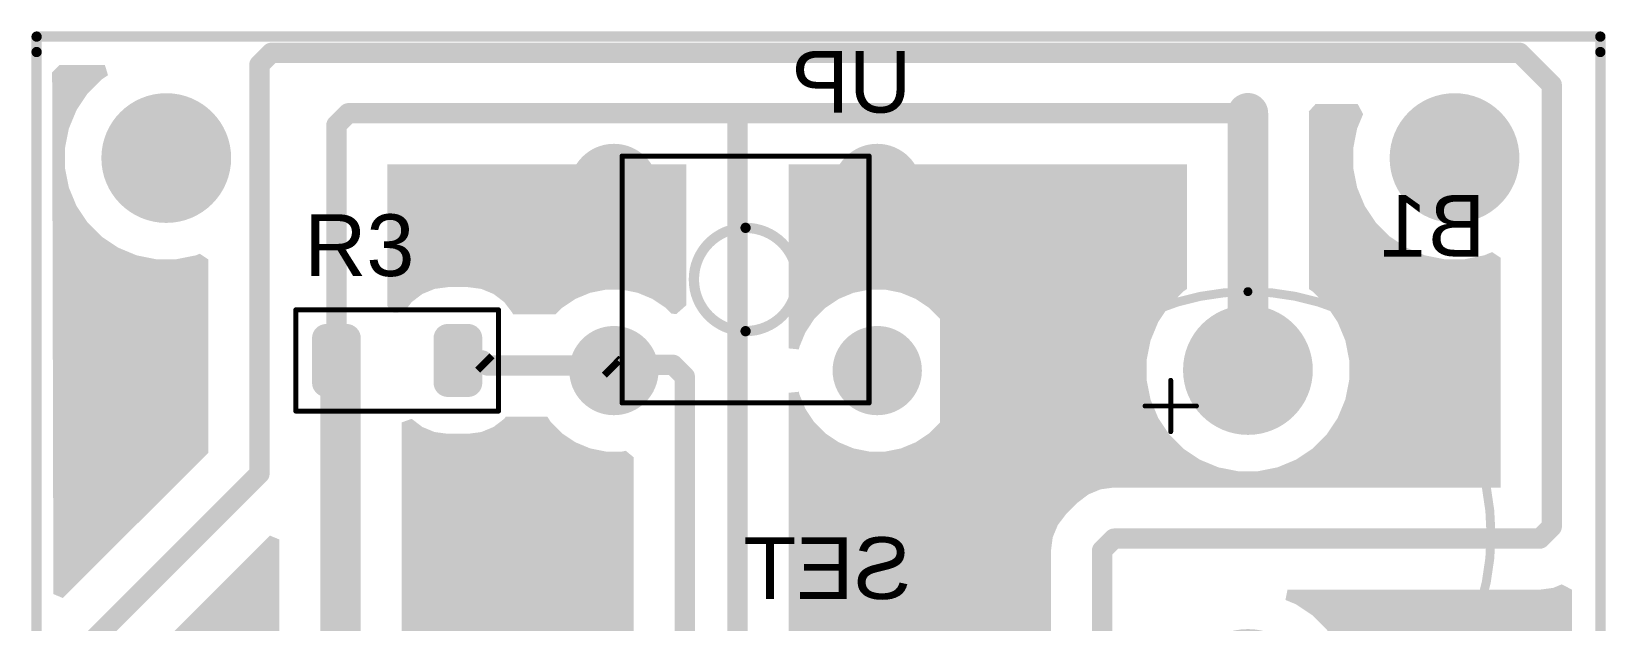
# Model space of a CAD drawing. Header units: inches. Extents: x 82 to 121, y 21 to 151.
# Drawn here: x 82.37 to 121.23, y 136.58 to 151.13 of the extents above; entities that cross this region are included whole.
import ezdxf

# ---------------------------------------------------------------- set-up
doc = ezdxf.new("R2010")
doc.units = ezdxf.units.IN
for name, color, linetype in [('Bottom Layer', 5, 'Continuous'), ('Bottom Overlay', 54, 'Continuous'), ('Bottom Solder', 6, 'Continuous'), ('Mechanical 1', 6, 'Continuous'), ('Mechanical 15', 56, 'Continuous'), ('Multi-Layer', 9, 'Continuous'), ('Pad Holes', 156, 'Continuous'), ('Top Layer', 1, 'Continuous'), ('Top Overlay', 2, 'Continuous'), ('Top Paste', 8, 'Continuous'), ('Top Solder', 216, 'Continuous')]:
    doc.layers.add(name, color=color, linetype=linetype)
doc.styles.add('Arial', font='', dxfattribs={"height": 0.2})
doc.styles.get('Arial').set_extended_font_data('Arial')

# ---------------------------------------------------------------- blocks, each defined once
blk = doc.blocks.new('B______TMB12AXX_B_19')
at = {"layer": 'Bottom Layer'}
h = blk.add_hatch(color=5, dxfattribs=at)
edge = h.paths.add_edge_path()
edge.add_arc((-4.064, 0), 1.5, 0, 360)
h = blk.add_hatch(color=5, dxfattribs=at)
edge = h.paths.add_edge_path()
edge.add_arc((3.937, 0), 1.5, 0, 360)
at = {"layer": 'Bottom Solder'}
h = blk.add_hatch(color=6, dxfattribs=at)
edge = h.paths.add_edge_path()
edge.add_arc((-4.064, 0), 1.602, 0, 360)
h = blk.add_hatch(color=6, dxfattribs=at)
edge = h.paths.add_edge_path()
edge.add_arc((3.937, 0), 1.602, 0, 360)
at = {"layer": 'Multi-Layer'}
h = blk.add_hatch(color=9, dxfattribs=at)
edge = h.paths.add_edge_path()
edge.add_arc((-4.064, 0), 1.5, 0, 360)
h = blk.add_hatch(color=9, dxfattribs=at)
edge = h.paths.add_edge_path()
edge.add_arc((3.937, 0), 1.5, 0, 360)
at = {"layer": 'Pad Holes'}
h = blk.add_hatch(color=7, dxfattribs=at)
edge = h.paths.add_edge_path()
edge.add_arc((-4.064, 0), 0.4, 0, 360)
h = blk.add_hatch(color=7, dxfattribs=at)
edge = h.paths.add_edge_path()
edge.add_arc((3.937, 0), 0.4, 0, 360)
at = {"layer": 'Top Layer'}
h = blk.add_hatch(color=1, dxfattribs=at)
edge = h.paths.add_edge_path()
edge.add_arc((-4.064, 0), 1.5, 0, 360)
h = blk.add_hatch(color=1, dxfattribs=at)
edge = h.paths.add_edge_path()
edge.add_arc((3.937, 0), 1.5, 0, 360)
at = {"layer": 'Top Solder'}
h = blk.add_hatch(color=216, dxfattribs=at)
edge = h.paths.add_edge_path()
edge.add_arc((-4.064, 0), 1.602, 0, 360)
h = blk.add_hatch(color=216, dxfattribs=at)
edge = h.paths.add_edge_path()
edge.add_arc((3.937, 0), 1.602, 0, 360)
at = {"layer": 'Bottom Overlay'}
for points in [[(6, 0, 0.22, 0.22, 1), (-6, 0, 0.22, 0.22, 1)], [(-6.055, 0, 0.11, 0.11, 1), (-5.945, 0, 0.11, 0.11, 1)], [(5.945, 0, 0.11, 0.11, 1), (6.055, 0, 0.11, 0.11, 1)], [(-3.205, -1.27, 0.06, 0.06, 1), (-3.145, -1.27, 0.06, 0.06, 1)], [(-3.84, -1.905, 0.06, 0.06, 1), (-3.78, -1.905, 0.06, 0.06, 1)], [(-2.57, -1.905, 0.06, 0.06, 1), (-2.51, -1.905, 0.06, 0.06, 1)], [(2.51, -1.905, 0.06, 0.06, 1), (2.57, -1.905, 0.06, 0.06, 1)], [(3.78, -1.905, 0.06, 0.06, 1), (3.84, -1.905, 0.06, 0.06, 1)], [(-3.205, -2.54, 0.06, 0.06, 1), (-3.145, -2.54, 0.06, 0.06, 1)]]:
    blk.add_lwpolyline(points, format="xyseb", close=True, dxfattribs=at)
for points in [[(-3.175, -2.54, 0.12, 0.12, 0), (-3.175, -1.27, 0.12, 0.12, 0)], [(-2.54, -1.905, 0.12, 0.12, 0), (-3.81, -1.905, 0.12, 0.12, 0)], [(3.81, -1.905, 0.12, 0.12, 0), (2.54, -1.905, 0.12, 0.12, 0)]]:
    blk.add_lwpolyline(points, format="xyseb", dxfattribs=at)
blk = doc.blocks.new('TS_06_B_26')
at = {"layer": 'Bottom Layer'}
h = blk.add_hatch(color=5, dxfattribs=at)
edge = h.paths.add_edge_path()
edge.add_arc((-2.25, 3.25), 1, 0, 360)
h = blk.add_hatch(color=5, dxfattribs=at)
edge = h.paths.add_edge_path()
edge.add_arc((2.25, 3.25), 1, 0, 360)
h = blk.add_hatch(color=5, dxfattribs=at)
edge = h.paths.add_edge_path()
edge.add_arc((-2.25, -3.25), 1, 0, 360)
h = blk.add_hatch(color=5, dxfattribs=at)
edge = h.paths.add_edge_path()
edge.add_arc((2.25, -3.25), 1, 0, 360)
at = {"layer": 'Bottom Solder'}
h = blk.add_hatch(color=6, dxfattribs=at)
edge = h.paths.add_edge_path()
edge.add_arc((-2.25, 3.25), 1.102, 0, 360)
h = blk.add_hatch(color=6, dxfattribs=at)
edge = h.paths.add_edge_path()
edge.add_arc((2.25, 3.25), 1.102, 0, 360)
h = blk.add_hatch(color=6, dxfattribs=at)
edge = h.paths.add_edge_path()
edge.add_arc((-2.25, -3.25), 1.102, 0, 360)
h = blk.add_hatch(color=6, dxfattribs=at)
edge = h.paths.add_edge_path()
edge.add_arc((2.25, -3.25), 1.102, 0, 360)
at = {"layer": 'Multi-Layer'}
h = blk.add_hatch(color=9, dxfattribs=at)
edge = h.paths.add_edge_path()
edge.add_arc((-2.25, 3.25), 1, 0, 360)
h = blk.add_hatch(color=9, dxfattribs=at)
edge = h.paths.add_edge_path()
edge.add_arc((2.25, 3.25), 1, 0, 360)
h = blk.add_hatch(color=9, dxfattribs=at)
edge = h.paths.add_edge_path()
edge.add_arc((-2.25, -3.25), 1, 0, 360)
h = blk.add_hatch(color=9, dxfattribs=at)
edge = h.paths.add_edge_path()
edge.add_arc((2.25, -3.25), 1, 0, 360)
at = {"layer": 'Pad Holes'}
h = blk.add_hatch(color=7, dxfattribs=at)
edge = h.paths.add_edge_path()
edge.add_arc((-2.25, 3.25), 0.45, 0, 360)
h = blk.add_hatch(color=7, dxfattribs=at)
edge = h.paths.add_edge_path()
edge.add_arc((2.25, 3.25), 0.45, 0, 360)
h = blk.add_hatch(color=7, dxfattribs=at)
edge = h.paths.add_edge_path()
edge.add_arc((-2.25, -3.25), 0.45, 0, 360)
h = blk.add_hatch(color=7, dxfattribs=at)
edge = h.paths.add_edge_path()
edge.add_arc((2.25, -3.25), 0.45, 0, 360)
at = {"layer": 'Top Layer'}
h = blk.add_hatch(color=1, dxfattribs=at)
edge = h.paths.add_edge_path()
edge.add_arc((-2.25, 3.25), 1, 0, 360)
h = blk.add_hatch(color=1, dxfattribs=at)
edge = h.paths.add_edge_path()
edge.add_arc((2.25, 3.25), 1, 0, 360)
h = blk.add_hatch(color=1, dxfattribs=at)
edge = h.paths.add_edge_path()
edge.add_arc((-2.25, -3.25), 1, 0, 360)
h = blk.add_hatch(color=1, dxfattribs=at)
edge = h.paths.add_edge_path()
edge.add_arc((2.25, -3.25), 1, 0, 360)
at = {"layer": 'Top Solder'}
h = blk.add_hatch(color=216, dxfattribs=at)
edge = h.paths.add_edge_path()
edge.add_arc((-2.25, 3.25), 1.102, 0, 360)
h = blk.add_hatch(color=216, dxfattribs=at)
edge = h.paths.add_edge_path()
edge.add_arc((2.25, 3.25), 1.102, 0, 360)
h = blk.add_hatch(color=216, dxfattribs=at)
edge = h.paths.add_edge_path()
edge.add_arc((-2.25, -3.25), 1.102, 0, 360)
h = blk.add_hatch(color=216, dxfattribs=at)
edge = h.paths.add_edge_path()
edge.add_arc((2.25, -3.25), 1.102, 0, 360)
at = {"layer": 'Bottom Overlay'}
for points in [[(-3.048, -3.048, 0.127, 0.127, 0), (-3.048, 3.048, 0.127, 0.127, 0)], [(3.048, 3.048, 0.127, 0.127, 0), (-3.048, 3.048, 0.127, 0.127, 0)], [(3.048, -3.048, 0.127, 0.127, 0), (3.048, 3.048, 0.127, 0.127, 0)], [(0, -3.048, 0.127, 0.127, 0), (-3.048, -3.048, 0.127, 0.127, 0)], [(3.048, -3.048, 0.127, 0.127, 0), (0, -3.048, 0.127, 0.127, 0)]]:
    blk.add_lwpolyline(points, format="xyseb", dxfattribs=at)
for points in [[(-3.08, 3.048, 0.0635, 0.0635, 1), (-3.016, 3.048, 0.0635, 0.0635, 1)], [(-3.08, 3.048, 0.0635, 0.0635, 1), (-3.016, 3.048, 0.0635, 0.0635, 1)], [(3.016, 3.048, 0.0635, 0.0635, 1), (3.08, 3.048, 0.0635, 0.0635, 1)], [(3.016, 3.048, 0.0635, 0.0635, 1), (3.08, 3.048, 0.0635, 0.0635, 1)], [(1.276, 0, 0.254, 0.254, 1), (-1.276, 0, 0.254, 0.254, 1)], [(-1.34, 0, 0.127, 0.127, 1), (-1.213, 0, 0.127, 0.127, 1)], [(1.213, 0, 0.127, 0.127, 1), (1.34, 0, 0.127, 0.127, 1)], [(-3.08, -3.048, 0.0635, 0.0635, 1), (-3.016, -3.048, 0.0635, 0.0635, 1)], [(-3.08, -3.048, 0.0635, 0.0635, 1), (-3.016, -3.048, 0.0635, 0.0635, 1)], [(-0.032, -3.048, 0.0635, 0.0635, 1), (0.032, -3.048, 0.0635, 0.0635, 1)], [(-0.032, -3.048, 0.0635, 0.0635, 1), (0.032, -3.048, 0.0635, 0.0635, 1)], [(3.016, -3.048, 0.0635, 0.0635, 1), (3.08, -3.048, 0.0635, 0.0635, 1)], [(3.016, -3.048, 0.0635, 0.0635, 1), (3.08, -3.048, 0.0635, 0.0635, 1)]]:
    blk.add_lwpolyline(points, format="xyseb", close=True, dxfattribs=at)
blk = doc.blocks.new('R1206_29')
at = {"layer": 'Top Layer'}
h = blk.add_hatch(color=1, dxfattribs=at)
edge = h.paths.add_edge_path()
edge.add_arc((-1.75, 0.55), 0.25, 90, 180)
edge.add_line((-2, 0.55), (-2, -0.55))
edge.add_arc((-1.75, -0.55), 0.25, 180, 270)
edge.add_line((-1.75, -0.8), (-1.25, -0.8))
edge.add_arc((-1.25, -0.55), 0.25, 270, 360)
edge.add_line((-1, -0.55), (-1, 0.55))
edge.add_arc((-1.25, 0.55), 0.25, 0, 90)
edge.add_line((-1.25, 0.8), (-1.75, 0.8))
h = blk.add_hatch(color=1, dxfattribs=at)
edge = h.paths.add_edge_path()
edge.add_arc((1.25, 0.55), 0.25, 90, 180)
edge.add_line((1, 0.55), (1, -0.55))
edge.add_arc((1.25, -0.55), 0.25, 180, 270)
edge.add_line((1.25, -0.8), (1.75, -0.8))
edge.add_arc((1.75, -0.55), 0.25, 270, 360)
edge.add_line((2, -0.55), (2, 0.55))
edge.add_arc((1.75, 0.55), 0.25, 0, 90)
edge.add_line((1.75, 0.8), (1.25, 0.8))
at = {"layer": 'Top Paste'}
h = blk.add_hatch(color=8, dxfattribs=at)
edge = h.paths.add_edge_path()
edge.add_arc((-1.75, 0.55), 0.25, 90, 180)
edge.add_line((-2, 0.55), (-2, -0.55))
edge.add_arc((-1.75, -0.55), 0.25, 180, 270)
edge.add_line((-1.75, -0.8), (-1.25, -0.8))
edge.add_arc((-1.25, -0.55), 0.25, 270, 360)
edge.add_line((-1, -0.55), (-1, 0.55))
edge.add_arc((-1.25, 0.55), 0.25, 0, 90)
edge.add_line((-1.25, 0.8), (-1.75, 0.8))
h = blk.add_hatch(color=8, dxfattribs=at)
edge = h.paths.add_edge_path()
edge.add_arc((1.25, 0.55), 0.25, 90, 180)
edge.add_line((1, 0.55), (1, -0.55))
edge.add_arc((1.25, -0.55), 0.25, 180, 270)
edge.add_line((1.25, -0.8), (1.75, -0.8))
edge.add_arc((1.75, -0.55), 0.25, 270, 360)
edge.add_line((2, -0.55), (2, 0.55))
edge.add_arc((1.75, 0.55), 0.25, 0, 90)
edge.add_line((1.75, 0.8), (1.25, 0.8))
at = {"layer": 'Top Solder'}
h = blk.add_hatch(color=216, dxfattribs=at)
edge = h.paths.add_edge_path()
edge.add_arc((-1.75, 0.55), 0.352, 90, 180)
edge.add_line((-2.102, 0.55), (-2.102, -0.55))
edge.add_arc((-1.75, -0.55), 0.352, 180, 270)
edge.add_line((-1.75, -0.902), (-1.25, -0.902))
edge.add_arc((-1.25, -0.55), 0.352, 270, 360)
edge.add_line((-0.898, -0.55), (-0.898, 0.55))
edge.add_arc((-1.25, 0.55), 0.352, 0, 90)
edge.add_line((-1.25, 0.902), (-1.75, 0.902))
h = blk.add_hatch(color=216, dxfattribs=at)
edge = h.paths.add_edge_path()
edge.add_arc((1.25, 0.55), 0.352, 90, 180)
edge.add_line((0.898, 0.55), (0.898, -0.55))
edge.add_arc((1.25, -0.55), 0.352, 180, 270)
edge.add_line((1.25, -0.902), (1.75, -0.902))
edge.add_arc((1.75, -0.55), 0.352, 270, 360)
edge.add_line((2.102, -0.55), (2.102, 0.55))
edge.add_arc((1.75, 0.55), 0.352, 0, 90)
edge.add_line((1.75, 0.902), (1.25, 0.902))
at = {"layer": 'Top Overlay'}
for points in [[(-2.5, 1.25, 0.125, 0.125, 0), (-2.5, -1.25, 0.125, 0.125, 0)], [(2.5, 1.25, 0.125, 0.125, 0), (-2.5, 1.25, 0.125, 0.125, 0)], [(2.5, 1.25, 0.125, 0.125, 0), (2.5, -1.25, 0.125, 0.125, 0)], [(2.5, -1.25, 0.125, 0.125, 0), (-2.5, -1.25, 0.125, 0.125, 0)]]:
    blk.add_lwpolyline(points, format="xyseb", dxfattribs=at)
for points in [[(-2.531, 1.25, 0.0625, 0.0625, 1), (-2.469, 1.25, 0.0625, 0.0625, 1)], [(-2.531, 1.25, 0.0625, 0.0625, 1), (-2.469, 1.25, 0.0625, 0.0625, 1)], [(2.469, 1.25, 0.0625, 0.0625, 1), (2.531, 1.25, 0.0625, 0.0625, 1)], [(2.469, 1.25, 0.0625, 0.0625, 1), (2.531, 1.25, 0.0625, 0.0625, 1)], [(-2.531, -1.25, 0.0625, 0.0625, 1), (-2.469, -1.25, 0.0625, 0.0625, 1)], [(-2.531, -1.25, 0.0625, 0.0625, 1), (-2.469, -1.25, 0.0625, 0.0625, 1)], [(2.469, -1.25, 0.0625, 0.0625, 1), (2.531, -1.25, 0.0625, 0.0625, 1)], [(2.469, -1.25, 0.0625, 0.0625, 1), (2.531, -1.25, 0.0625, 0.0625, 1)]]:
    blk.add_lwpolyline(points, format="xyseb", close=True, dxfattribs=at)

msp = doc.modelspace()

# ---------------------------------------------------------------- hatches: boundary and pattern name
at = {"layer": 'Bottom Layer'}
h = msp.add_hatch(color=5, dxfattribs=at)
edge = h.paths.add_edge_path()
edge.add_arc((85.7, 148), 1.5, 0, 360)
h = msp.add_hatch(color=5, dxfattribs=at)
edge = h.paths.add_edge_path()
edge.add_arc((117.5, 148), 1.5, 0, 360)
at = {"layer": 'Bottom Solder'}
h = msp.add_hatch(color=6, dxfattribs=at)
edge = h.paths.add_edge_path()
edge.add_arc((85.7, 148), 1.602, 0, 360)
h = msp.add_hatch(color=6, dxfattribs=at)
edge = h.paths.add_edge_path()
edge.add_arc((117.5, 148), 1.602, 0, 360)
at = {"layer": 'Multi-Layer'}
h = msp.add_hatch(color=9, dxfattribs=at)
edge = h.paths.add_edge_path()
edge.add_arc((85.7, 148), 1.5, 0, 360)
h = msp.add_hatch(color=9, dxfattribs=at)
edge = h.paths.add_edge_path()
edge.add_arc((117.5, 148), 1.5, 0, 360)
at = {"layer": 'Pad Holes'}
h = msp.add_hatch(color=7, dxfattribs=at)
edge = h.paths.add_edge_path()
edge.add_arc((85.7, 148), 1, 0, 360)
h = msp.add_hatch(color=7, dxfattribs=at)
edge = h.paths.add_edge_path()
edge.add_arc((117.5, 148), 1, 0, 360)
at = {"layer": 'Top Layer'}
for points in [[(84.262, 150.046), (84.106, 149.942), (83.758, 149.594), (83.485, 149.184), (83.296, 148.729), (83.2, 148.246), (83.2, 147.754), (83.296, 147.271), (83.485, 146.816), (83.758, 146.406), (84.106, 146.058), (84.516, 145.785), (84.971, 145.596), (85.454, 145.5), (85.946, 145.5), (86.429, 145.596), (86.528, 145.637), (86.739, 145.496), (86.739, 140.722), (83.149, 137.132), (82.914, 137.229), (82.883, 150.12), (83.062, 150.3), (84.185, 150.3)], [(115.244, 149.085), (115.096, 148.729), (115, 148.246), (115, 147.754), (115.096, 147.271), (115.285, 146.816), (115.558, 146.406), (115.906, 146.058), (116.316, 145.785), (116.771, 145.596), (117.254, 145.5), (117.746, 145.5), (118.229, 145.596), (118.428, 145.678), (118.639, 145.537), (118.639, 139.861), (109.093, 139.861), (108.767, 139.818), (108.463, 139.692), (108.201, 139.492), (107.908, 139.199), (107.708, 138.937), (107.582, 138.633), (107.539, 138.307), (107.539, 127.1), (107.582, 126.774), (107.708, 126.47), (107.908, 126.208), (108.908, 125.208), (109.17, 125.008), (109.474, 124.882), (109.8, 124.839), (113.12, 124.839), (113.258, 124.658), (113.52, 124.458), (113.824, 124.332), (114.15, 124.289), (114.65, 124.289), (114.976, 124.332), (115.28, 124.458), (115.542, 124.658), (115.742, 124.92), (115.868, 125.224), (115.911, 125.55), (115.911, 126.65), (115.868, 126.976), (115.742, 127.28), (115.636, 127.419), (115.636, 128.161), (115.694, 128.302), (115.735, 128.612), (115.735, 128.987), (115.694, 129.297), (115.66, 129.381), (115.798, 129.656), (116.086, 129.775), (116.334, 129.966), (116.525, 130.214), (116.644, 130.502), (116.685, 130.812), (116.685, 131.187), (116.644, 131.497), (116.561, 131.699), (116.561, 134.2), (116.518, 134.526), (116.392, 134.83), (116.192, 135.092), (115.629, 135.655), (115.367, 135.855), (115.063, 135.981), (114.737, 136.024), (114.564, 136.024), (114.342, 136.357), (113.994, 136.705), (113.584, 136.978), (113.326, 137.085), (113.377, 137.339), (119.607, 137.339), (119.933, 137.382), (120.146, 137.47), (120.4, 137.339), (120.4, 108.767), (120.255, 108.697), (120.146, 108.687), (119.921, 108.961), (119.617, 109.211), (119.269, 109.397), (118.892, 109.511), (118.5, 109.55), (118.344, 109.803), (118.385, 110.113), (118.385, 110.488), (118.344, 110.798), (118.31, 110.881), (118.448, 111.156), (118.736, 111.275), (118.984, 111.466), (119.175, 111.714), (119.294, 112.003), (119.335, 112.313), (119.335, 112.621), (119.336, 112.625), (119.336, 113.454), (119.342, 113.458), (119.542, 113.72), (119.668, 114.024), (119.711, 114.35), (119.711, 115.45), (119.668, 115.776), (119.542, 116.08), (119.461, 116.186), (119.461, 117.2), (119.418, 117.526), (119.292, 117.83), (119.092, 118.092), (118.83, 118.292), (118.526, 118.418), (118.2, 118.461), (117.874, 118.418), (117.57, 118.292), (117.529, 118.261), (114.554, 118.261), (114.417, 118.515), (114.494, 118.703), (114.535, 119.013), (114.535, 119.388), (114.494, 119.698), (114.463, 119.774), (114.476, 120.032), (114.78, 120.158), (115.042, 120.358), (115.242, 120.62), (115.256, 120.655), (115.509, 120.68), (115.558, 120.606), (115.906, 120.258), (116.316, 119.985), (116.771, 119.796), (117.254, 119.7), (117.746, 119.7), (118.229, 119.796), (118.684, 119.985), (119.094, 120.258), (119.442, 120.606), (119.715, 121.016), (119.904, 121.471), (120, 121.954), (120, 122.446), (119.904, 122.929), (119.715, 123.384), (119.442, 123.794), (119.094, 124.142), (118.684, 124.415), (118.229, 124.604), (117.746, 124.7), (117.254, 124.7), (116.771, 124.604), (116.316, 124.415), (115.906, 124.142), (115.558, 123.794), (115.285, 123.384), (115.262, 123.329), (114.972, 123.295), (114.78, 123.442), (114.476, 123.568), (114.15, 123.611), (113.65, 123.611), (113.324, 123.568), (113.02, 123.442), (112.758, 123.242), (112.558, 122.98), (112.432, 122.676), (112.389, 122.35), (112.389, 121.772), (112.258, 121.642), (112.058, 121.38), (111.932, 121.076), (111.889, 120.75), (111.889, 119.899), (111.806, 119.698), (111.797, 119.63), (111.428, 119.261), (109.893, 119.261), (109.567, 119.218), (109.353, 119.13), (108.842, 119.642), (108.58, 119.842), (108.276, 119.968), (107.95, 120.011), (104.813, 120.011), (104.804, 120.025), (104.525, 120.304), (104.197, 120.522), (103.833, 120.673), (103.447, 120.75), (103.053, 120.75), (102.667, 120.673), (102.572, 120.634), (102.361, 120.775), (102.361, 128.078), (103.036, 128.753), (103.053, 128.75), (103.447, 128.75), (103.833, 128.827), (104.197, 128.978), (104.525, 129.196), (104.804, 129.475), (105.022, 129.803), (105.173, 130.167), (105.25, 130.553), (105.25, 130.947), (105.173, 131.333), (105.022, 131.697), (104.804, 132.025), (104.525, 132.304), (104.197, 132.522), (103.833, 132.673), (103.447, 132.75), (103.053, 132.75), (102.667, 132.673), (102.303, 132.522), (101.975, 132.304), (101.696, 132.025), (101.478, 131.697), (101.327, 131.333), (101.315, 131.273), (101.061, 131.298), (101.061, 142.202), (101.315, 142.227), (101.327, 142.167), (101.478, 141.803), (101.696, 141.475), (101.975, 141.196), (102.303, 140.978), (102.667, 140.827), (103.053, 140.75), (103.447, 140.75), (103.833, 140.827), (104.197, 140.978), (104.525, 141.196), (104.804, 141.475), (105.022, 141.803), (105.173, 142.167), (105.25, 142.553), (105.25, 142.947), (105.173, 143.333), (105.022, 143.697), (104.804, 144.025), (104.525, 144.304), (104.197, 144.522), (103.833, 144.673), (103.447, 144.75), (103.053, 144.75), (102.667, 144.673), (102.303, 144.522), (101.975, 144.304), (101.696, 144.025), (101.478, 143.697), (101.327, 143.333), (101.315, 143.273), (101.061, 143.298), (101.061, 147.846), (110.893, 147.846), (110.893, 144.764), (110.806, 144.706), (110.458, 144.358), (110.185, 143.948), (109.996, 143.493), (109.9, 143.01), (109.9, 142.518), (109.996, 142.035), (110.185, 141.58), (110.458, 141.17), (110.806, 140.822), (111.216, 140.549), (111.671, 140.36), (112.154, 140.264), (112.646, 140.264), (113.129, 140.36), (113.584, 140.549), (113.994, 140.822), (114.342, 141.17), (114.615, 141.58), (114.804, 142.035), (114.9, 142.518), (114.9, 143.01), (114.804, 143.493), (114.615, 143.948), (114.342, 144.358), (113.994, 144.706), (113.907, 144.764), (113.907, 149.107), (113.903, 149.151), (114.074, 149.339), (115.108, 149.339)], [(98.539, 144.366), (98.285, 144.143), (98.207, 144.154), (98.175, 144.154), (98.025, 144.304), (97.697, 144.522), (97.333, 144.673), (96.947, 144.75), (96.553, 144.75), (96.167, 144.673), (95.803, 144.522), (95.475, 144.304), (95.307, 144.136), (94.26, 144.136), (94.242, 144.18), (94.042, 144.442), (93.78, 144.642), (93.476, 144.768), (93.15, 144.811), (92.65, 144.811), (92.324, 144.768), (92.02, 144.642), (91.758, 144.442), (91.574, 144.201), (91.404, 144.182), (91.303, 144.184), (91.161, 144.342), (91.161, 147.846), (98.539, 147.846)], [(95.196, 141.475), (95.475, 141.196), (95.803, 140.978), (96.167, 140.827), (96.553, 140.75), (96.947, 140.75), (97.043, 140.769), (97.239, 140.608), (97.239, 132.892), (97.043, 132.731), (96.947, 132.75), (96.553, 132.75), (96.167, 132.673), (96.154, 132.668), (96.033, 132.718), (95.707, 132.761), (94.98, 132.761), (94.842, 132.942), (94.58, 133.142), (94.276, 133.268), (93.95, 133.311), (93.45, 133.311), (93.124, 133.268), (92.82, 133.142), (92.558, 132.942), (92.358, 132.68), (92.337, 132.631), (92.063, 132.631), (92.042, 132.68), (91.842, 132.942), (91.58, 133.142), (91.507, 133.172), (91.507, 141.469), (91.748, 141.555), (91.761, 141.556), (92.02, 141.358), (92.324, 141.232), (92.65, 141.189), (93.15, 141.189), (93.476, 141.232), (93.78, 141.358), (94.042, 141.558), (94.084, 141.614), (95.104, 141.614)], [(88.493, 138.578), (88.493, 131), (88.513, 130.796), (84.237, 126.52), (84.003, 126.618), (84.003, 134.42), (88.258, 138.675)]]:
    msp.add_hatch(color=1, dxfattribs=at).paths.add_polyline_path(points)
h = msp.add_hatch(color=1, dxfattribs=at)
edge = h.paths.add_edge_path()
edge.add_arc((85.7, 148), 1.5, 0, 360)
h = msp.add_hatch(color=1, dxfattribs=at)
edge = h.paths.add_edge_path()
edge.add_arc((117.5, 148), 1.5, 0, 360)
at = {"layer": 'Top Solder'}
h = msp.add_hatch(color=216, dxfattribs=at)
edge = h.paths.add_edge_path()
edge.add_arc((85.7, 148), 1.602, 0, 360)
h = msp.add_hatch(color=216, dxfattribs=at)
edge = h.paths.add_edge_path()
edge.add_arc((117.5, 148), 1.602, 0, 360)

# ---------------------------------------------------------------- linework, layer by layer
at = {"layer": 'Mechanical 1'}
for points in [[(82.5, 151, 0.254, 0.254, 0), (82.5, 26, 0.254, 0.254, 0)], [(82.5, 151, 0.254, 0.254, 0), (121.1, 151, 0.254, 0.254, 0)], [(121.1, 151, 0.254, 0.254, 0), (121.1, 26, 0.254, 0.254, 0)]]:
    msp.add_lwpolyline(points, format="xyseb", dxfattribs=at)
for points in [[(82.436, 151, 0.127, 0.127, 1), (82.563, 151, 0.127, 0.127, 1)], [(82.436, 151, 0.127, 0.127, 1), (82.563, 151, 0.127, 0.127, 1)], [(121.036, 151, 0.127, 0.127, 1), (121.163, 151, 0.127, 0.127, 1)], [(121.036, 151, 0.127, 0.127, 1), (121.163, 151, 0.127, 0.127, 1)]]:
    msp.add_lwpolyline(points, format="xyseb", close=True, dxfattribs=at)
at = {"layer": 'Mechanical 15'}
for points in [[(82.5, 22.546, 0.254, 0.254, 0), (82.5, 150.619, 0.254, 0.254, 0)], [(121.1, 79.846, 0.254, 0.254, 0), (121.1, 150.619, 0.254, 0.254, 0)], [(121.1, 23.046, 0.254, 0.254, 0), (121.1, 150.619, 0.254, 0.254, 0)]]:
    msp.add_lwpolyline(points, format="xyseb", dxfattribs=at)
for points in [[(82.436, 150.619, 0.127, 0.127, 1), (82.563, 150.619, 0.127, 0.127, 1)], [(121.036, 150.619, 0.127, 0.127, 1), (121.163, 150.619, 0.127, 0.127, 1)], [(121.036, 150.619, 0.127, 0.127, 1), (121.163, 150.619, 0.127, 0.127, 1)]]:
    msp.add_lwpolyline(points, format="xyseb", close=True, dxfattribs=at)
at = {"layer": 'Top Layer'}
for points in [[(88, 150.307, 0.5, 0.5, 0), (88.293, 150.6, 0.5, 0.5, 0)], [(88.293, 150.6, 0.5, 0.5, 0), (119.107, 150.6, 0.5, 0.5, 0)], [(119.107, 150.6, 0.5, 0.5, 0), (119.9, 149.807, 0.5, 0.5, 0)], [(88, 140.2, 0.5, 0.5, 0), (88, 150.307, 0.5, 0.5, 0)], [(119.9, 138.893, 0.5, 0.5, 0), (119.9, 149.807, 0.5, 0.5, 0)], [(112.4, 142.764, 1, 1, 0), (112.4, 149.107, 1, 1, 0)], [(89.9, 148.814, 0.5, 0.5, 0), (90.193, 149.107, 0.5, 0.5, 0)], [(90.193, 149.107, 0.5, 0.5, 0), (99.8, 149.107, 0.5, 0.5, 0)], [(99.8, 119.673, 0.5, 0.5, 0), (99.8, 149.107, 0.5, 0.5, 0)], [(99.8, 149.107, 0.5, 0.5, 0), (112.4, 149.107, 0.5, 0.5, 0)], [(89.9, 143, 0.5, 0.5, 0), (89.9, 148.814, 0.5, 0.5, 0)], [(103.25, 147.25, 1, 1, 0), (105.3, 145.2, 1, 1, 0)], [(105.3, 137.3, 1, 1, 0), (105.3, 145.2, 1, 1, 0)], [(89.9, 142.554, 1, 1, 0), (89.9, 142.717, 1, 1, 0)], [(89.9, 142.554, 1, 1, 0), (90, 142.454, 1, 1, 0)], [(93.5, 143, 0.5, 0.5, 0), (93.625, 142.875, 0.5, 0.5, 0)], [(93.625, 142.875, 0.5, 0.5, 0), (96.625, 142.875, 0.5, 0.5, 0)], [(96.625, 142.875, 0.5, 0.5, 0), (96.75, 142.75, 0.5, 0.5, 0)], [(96.687, 142.937, 0.5, 0.5, 0), (96.732, 142.893, 0.5, 0.5, 0)], [(96.732, 142.893, 0.5, 0.5, 0), (98.207, 142.893, 0.5, 0.5, 0)], [(98.207, 142.893, 0.5, 0.5, 0), (98.5, 142.6, 0.5, 0.5, 0)], [(90, 131, 1, 1, 0), (90, 142.454, 1, 1, 0)], [(98.5, 121.093, 0.5, 0.5, 0), (98.5, 142.6, 0.5, 0.5, 0)], [(82.742, 134.942, 0.5, 0.5, 0), (88, 140.2, 0.5, 0.5, 0)], [(119.607, 138.6, 0.5, 0.5, 0), (119.9, 138.893, 0.5, 0.5, 0)], [(108.8, 138.307, 0.5, 0.5, 0), (109.093, 138.6, 0.5, 0.5, 0)], [(109.093, 138.6, 0.5, 0.5, 0), (119.607, 138.6, 0.5, 0.5, 0)], [(108.8, 127.1, 0.5, 0.5, 0), (108.8, 138.307, 0.5, 0.5, 0)], [(103.25, 135.25, 1, 1, 0), (105.3, 137.3, 1, 1, 0)]]:
    msp.add_lwpolyline(points, format="xyseb", dxfattribs=at)
for points in [[(88.168, 150.6, 0.25, 0.25, 1), (88.418, 150.6, 0.25, 0.25, 1)], [(88.168, 150.6, 0.25, 0.25, 1), (88.418, 150.6, 0.25, 0.25, 1)], [(118.982, 150.6, 0.25, 0.25, 1), (119.232, 150.6, 0.25, 0.25, 1)], [(118.982, 150.6, 0.25, 0.25, 1), (119.232, 150.6, 0.25, 0.25, 1)], [(87.875, 150.307, 0.25, 0.25, 1), (88.125, 150.307, 0.25, 0.25, 1)], [(87.875, 150.307, 0.25, 0.25, 1), (88.125, 150.307, 0.25, 0.25, 1)], [(119.775, 149.807, 0.25, 0.25, 1), (120.025, 149.807, 0.25, 0.25, 1)], [(119.775, 149.807, 0.25, 0.25, 1), (120.025, 149.807, 0.25, 0.25, 1)], [(112.15, 149.107, 0.5, 0.5, 1), (112.65, 149.107, 0.5, 0.5, 1)], [(90.068, 149.107, 0.25, 0.25, 1), (90.318, 149.107, 0.25, 0.25, 1)], [(90.068, 149.107, 0.25, 0.25, 1), (90.318, 149.107, 0.25, 0.25, 1)], [(99.675, 149.107, 0.25, 0.25, 1), (99.925, 149.107, 0.25, 0.25, 1)], [(99.675, 149.107, 0.25, 0.25, 1), (99.925, 149.107, 0.25, 0.25, 1)], [(99.675, 149.107, 0.25, 0.25, 1), (99.925, 149.107, 0.25, 0.25, 1)], [(112.275, 149.107, 0.25, 0.25, 1), (112.525, 149.107, 0.25, 0.25, 1)], [(89.775, 148.814, 0.25, 0.25, 1), (90.025, 148.814, 0.25, 0.25, 1)], [(89.775, 148.814, 0.25, 0.25, 1), (90.025, 148.814, 0.25, 0.25, 1)], [(103, 147.25, 0.5, 0.5, 1), (103.5, 147.25, 0.5, 0.5, 1)], [(105.05, 145.2, 0.5, 0.5, 1), (105.55, 145.2, 0.5, 0.5, 1)], [(105.05, 145.2, 0.5, 0.5, 1), (105.55, 145.2, 0.5, 0.5, 1)], [(89.65, 142.717, 0.5, 0.5, 1), (90.15, 142.717, 0.5, 0.5, 1)], [(89.65, 142.554, 0.5, 0.5, 1), (90.15, 142.554, 0.5, 0.5, 1)], [(89.65, 142.554, 0.5, 0.5, 1), (90.15, 142.554, 0.5, 0.5, 1)], [(89.775, 143, 0.25, 0.25, 1), (90.025, 143, 0.25, 0.25, 1)], [(93.375, 143, 0.25, 0.25, 1), (93.625, 143, 0.25, 0.25, 1)], [(93.5, 142.875, 0.25, 0.25, 1), (93.75, 142.875, 0.25, 0.25, 1)], [(93.5, 142.875, 0.25, 0.25, 1), (93.75, 142.875, 0.25, 0.25, 1)], [(96.5, 142.875, 0.25, 0.25, 1), (96.75, 142.875, 0.25, 0.25, 1)], [(96.5, 142.875, 0.25, 0.25, 1), (96.75, 142.875, 0.25, 0.25, 1)], [(96.562, 142.937, 0.25, 0.25, 1), (96.812, 142.937, 0.25, 0.25, 1)], [(96.607, 142.893, 0.25, 0.25, 1), (96.857, 142.893, 0.25, 0.25, 1)], [(96.607, 142.893, 0.25, 0.25, 1), (96.857, 142.893, 0.25, 0.25, 1)], [(96.625, 142.75, 0.25, 0.25, 1), (96.875, 142.75, 0.25, 0.25, 1)], [(98.082, 142.893, 0.25, 0.25, 1), (98.332, 142.893, 0.25, 0.25, 1)], [(98.082, 142.893, 0.25, 0.25, 1), (98.332, 142.893, 0.25, 0.25, 1)], [(112.15, 142.764, 0.5, 0.5, 1), (112.65, 142.764, 0.5, 0.5, 1)], [(89.75, 142.454, 0.5, 0.5, 1), (90.25, 142.454, 0.5, 0.5, 1)], [(89.75, 142.454, 0.5, 0.5, 1), (90.25, 142.454, 0.5, 0.5, 1)], [(98.375, 142.6, 0.25, 0.25, 1), (98.625, 142.6, 0.25, 0.25, 1)], [(98.375, 142.6, 0.25, 0.25, 1), (98.625, 142.6, 0.25, 0.25, 1)], [(87.875, 140.2, 0.25, 0.25, 1), (88.125, 140.2, 0.25, 0.25, 1)], [(87.875, 140.2, 0.25, 0.25, 1), (88.125, 140.2, 0.25, 0.25, 1)], [(119.775, 138.893, 0.25, 0.25, 1), (120.025, 138.893, 0.25, 0.25, 1)], [(119.775, 138.893, 0.25, 0.25, 1), (120.025, 138.893, 0.25, 0.25, 1)], [(108.968, 138.6, 0.25, 0.25, 1), (109.218, 138.6, 0.25, 0.25, 1)], [(108.968, 138.6, 0.25, 0.25, 1), (109.218, 138.6, 0.25, 0.25, 1)], [(119.482, 138.6, 0.25, 0.25, 1), (119.732, 138.6, 0.25, 0.25, 1)], [(119.482, 138.6, 0.25, 0.25, 1), (119.732, 138.6, 0.25, 0.25, 1)], [(108.675, 138.307, 0.25, 0.25, 1), (108.925, 138.307, 0.25, 0.25, 1)], [(108.675, 138.307, 0.25, 0.25, 1), (108.925, 138.307, 0.25, 0.25, 1)], [(105.05, 137.3, 0.5, 0.5, 1), (105.55, 137.3, 0.5, 0.5, 1)], [(105.05, 137.3, 0.5, 0.5, 1), (105.55, 137.3, 0.5, 0.5, 1)]]:
    msp.add_lwpolyline(points, format="xyseb", close=True, dxfattribs=at)

# ---------------------------------------------------------------- block references
for name, p, rotation in [('TS_06_B_26', (100, 145), 270), ('B______TMB12AXX_B_19', (112.4, 138.7), 270), ('R1206_29', (91.4, 143), 180)]:
    msp.add_blockref(name, p, dxfattribs=dict(rotation=rotation))

# ---------------------------------------------------------------- texts
at = {"layer": 'Bottom Overlay', "style": 'Arial', "text_generation_flag": 2}
for s, p in [('UP', (104.089, 149.123)), ('B1', (118.262, 145.567)), ('SET', (104.089, 137.109))]:
    msp.add_text(s, height=1.524, dxfattribs=at).set_placement(p)
at = {"layer": 'Top Overlay', "style": 'Arial'}
msp.add_text('R3', height=1.524, dxfattribs=at).set_placement((89.103, 145.085))

doc.saveas('drawing.dxf')
